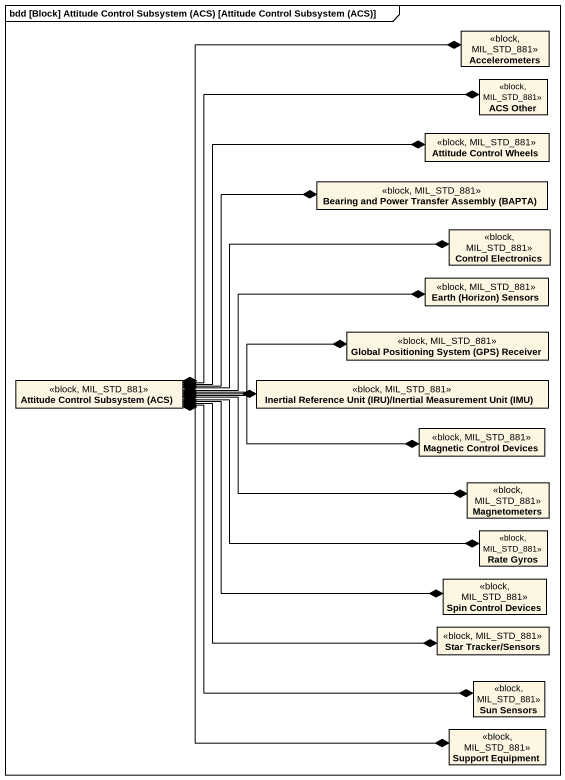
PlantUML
@startuml
mainframe bdd [Block] Attitude Control Subsystem (ACS) [Attitude Control Subsystem (ACS)]
hide circle
hide empty members
class Accelerometers <<block, MIL_STD_881>>
class "ACS Other" as ACS_Other <<block, MIL_STD_881>>
class "Attitude Control Wheels" as Attitude_Control_Wheels <<block, MIL_STD_881>>
class "Bearing and Power Transfer Assembly (BAPTA)" as Bearing_and_Power_Transfer <<block, MIL_STD_881>>
class "Control Electronics" as Control_Electronics <<block, MIL_STD_881>>
class "Earth (Horizon) Sensors" as Earth_Horizon_Sensors <<block, MIL_STD_881>>
class "Global Positioning System (GPS) Receiver" as Global_Positioning_System <<block, MIL_STD_881>>
class "Attitude Control Subsystem (ACS)" as Attitude_Control_Subsystem <<block, MIL_STD_881>>
class "Inertial Reference Unit (IRU)/Inertial Measurement Unit (IMU)" as Inertial_Reference_Unit_IRU <<block, MIL_STD_881>>
class "Magnetic Control Devices" as Magnetic_Control_Devices <<block, MIL_STD_881>>
class Magnetometers <<block, MIL_STD_881>>
class "Rate Gyros" as Rate_Gyros <<block, MIL_STD_881>>
class "Spin Control Devices" as Spin_Control_Devices <<block, MIL_STD_881>>
class "Star Tracker/Sensors" as Star_Tracker_Sensors <<block, MIL_STD_881>>
class "Sun Sensors" as Sun_Sensors <<block, MIL_STD_881>>
class "Support Equipment" as Support_Equipment <<block, MIL_STD_881>>
Attitude_Control_Subsystem *-up-* Accelerometers
Attitude_Control_Subsystem *-up-* ACS_Other
Attitude_Control_Subsystem *-up-* Attitude_Control_Wheels
Attitude_Control_Subsystem *-right-* Bearing_and_Power_Transfer
Attitude_Control_Subsystem *-right-* Control_Electronics
Attitude_Control_Subsystem *-right-* Earth_Horizon_Sensors
Attitude_Control_Subsystem *-right-* Global_Positioning_System
Attitude_Control_Subsystem *-right-* Inertial_Reference_Unit_IRU
Attitude_Control_Subsystem *-right-* Magnetic_Control_Devices
Attitude_Control_Subsystem *-right-* Magnetometers
Attitude_Control_Subsystem *-right-* Rate_Gyros
Attitude_Control_Subsystem *-right-* Spin_Control_Devices
Attitude_Control_Subsystem *--* Star_Tracker_Sensors
Attitude_Control_Subsystem *--* Sun_Sensors
Attitude_Control_Subsystem *--* Support_Equipment
@enduml
